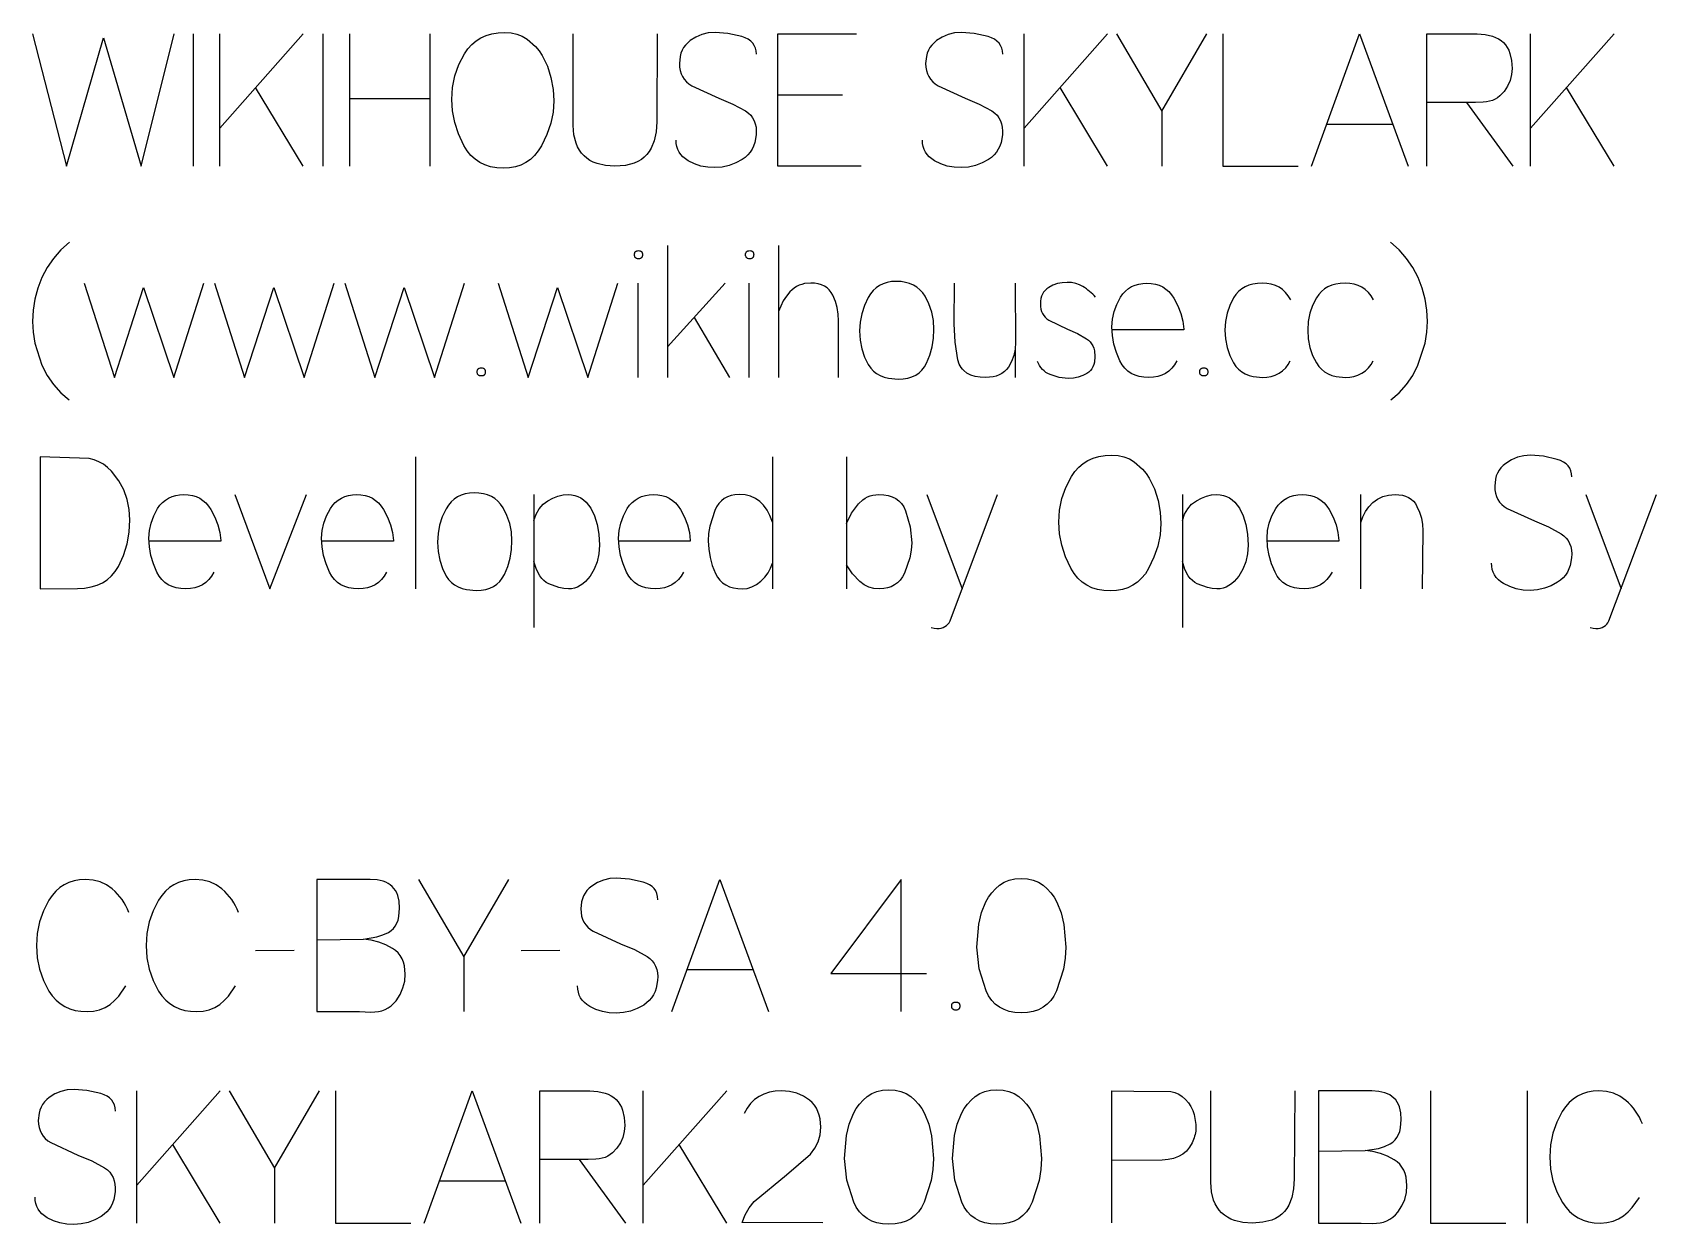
# Model space of a CAD drawing. Extents: x -1220 to 1220, y -1930 to 4067.
# Drawn here: x -703 to 207, y 3399 to 4067 of the extents above; entities that cross this region are included whole.
import ezdxf

# ---------------------------------------------------------------- set-up
doc = ezdxf.new("R2010")
doc.units = 0
doc.layers.add('TC', color=220, linetype='CONTINUOUS')

msp = doc.modelspace()

# ---------------------------------------------------------------- linework, layer by layer
at = {"layer": 'TC'}
for p, q in [((-612.56, 4066.3, 0), (-612.56, 3992.3, 0)), ((-597.76, 4013.55, 0), (-551.03, 4066.3, 0)), ((-597.76, 3992.3, 0), (-597.76, 4066.3, 0)), ((-540.04, 4066.3, 0), (-540.04, 3992.3, 0)), ((-525.13, 4066.3, 0), (-525.13, 3992.3, 0)), ((-479.99, 3992.3, 0), (-479.99, 4066.3, 0)), ((-147.2, 4013.55, 0), (-100.48, 4066.3, 0)), ((-147.2, 3992.3, 0), (-147.2, 4066.3, 0)), ((136.43, 4013.55, 0), (183.15, 4066.3, 0)), ((136.43, 3992.3, 0), (136.43, 4066.3, 0)), ((-551.03, 3992.3, 0), (-577.67, 4036.28, 0)), ((-479.99, 4030.04, 0), (-525.13, 4030.04, 0)), ((-249.01, 4031.94, 0), (-285.16, 4031.94, 0)), ((-100.48, 3992.3, 0), (-127.12, 4036.28, 0)), ((183.15, 3992.3, 0), (156.51, 4036.28, 0)), ((-70.14, 4023.06, 0), (-70.14, 3992.3, 0)), ((100.59, 4027.92, 0), (126.38, 3992.19, 0)), ((22.26, 4015.87, 0), (59.04, 4015.87, 0)), ((-346.9, 3947.9, 0), (-346.9, 3873.9, 0)), ((-284.84, 3947.9, 0), (-284.84, 3873.9, 0)), ((-363.6, 3926.76, 0), (-363.6, 3873.9, 0)), ((-314.76, 3926.76, 0), (-346.9, 3891.02, 0)), ((-301.34, 3926.76, 0), (-301.34, 3873.9, 0)), ((-332.1, 3907.41, 0), (-312.22, 3873.9, 0)), ((-152.17, 3890.92, 0), (-152.17, 3873.9, 0)), ((-488.13, 3829.5, 0), (-488.13, 3755.5, 0)), ((-288.23, 3829.5, 0), (-288.23, 3755.5, 0)), ((-246.79, 3829.5, 0), (-246.79, 3755.5, 0)), ((-421.85, 3808.36, 0), (-421.85, 3733.93, 0)), ((-201.75, 3808.36, 0), (-181.88, 3755.5, 0)), ((-58.62, 3808.36, 0), (-58.62, 3733.93, 0)), ((41.39, 3755.5, 0), (41.39, 3808.36, 0)), ((167.3, 3808.36, 0), (187.17, 3755.5, 0)), ((-556, 3552.95, 0), (-577.67, 3552.74, 0)), ((-461.07, 3549.46, 0), (-461.07, 3518.7, 0)), ((-407.26, 3552.95, 0), (-428.93, 3552.74, 0)), ((-336.01, 3542.27, 0), (-299.22, 3542.27, 0)), ((-255.56, 3540.05, 0), (-201.86, 3540.05, 0)), ((-644.17, 3421.55, 0), (-597.44, 3474.3, 0)), ((-644.17, 3400.3, 0), (-644.17, 3474.3, 0)), ((-360.54, 3421.55, 0), (-313.81, 3474.3, 0)), ((-360.54, 3400.3, 0), (-360.54, 3474.3, 0)), ((134.42, 3474.3, 0), (134.42, 3400.3, 0)), ((-597.44, 3400.3, 0), (-624.08, 3444.28, 0)), ((-313.81, 3400.3, 0), (-340.45, 3444.28, 0)), ((-567.1, 3431.06, 0), (-567.1, 3400.3, 0)), ((-396.37, 3435.92, 0), (-370.58, 3400.19, 0)), ((-474.71, 3423.87, 0), (-437.92, 3423.87, 0))]:
    msp.add_line(p, q, dxfattribs=at)
for points in [[(-702.63, 4066.3), (-683.6, 3992.3), (-662.77, 4064.08), (-641.84, 3992.3), (-623.34, 4066.3)], [(-352.71, 4066.3), (-353.03, 4017.04), (-353.41, 4011.45), (-354.46, 4006.54), (-356.16, 4002.31), (-357.26, 4000.44), (-358.53, 3998.75), (-359.96, 3997.24), (-361.63, 3995.93), (-363.52, 3994.82), (-365.64, 3993.91), (-370.56, 3992.7), (-376.39, 3992.3), (-381.78, 3992.66), (-386.46, 3993.73), (-388.54, 3994.53), (-390.45, 3995.51), (-392.18, 3996.67), (-393.73, 3998.01), (-395.11, 3999.52), (-396.31, 4001.22), (-397.34, 4003.09), (-398.2, 4005.14), (-399.38, 4009.78), (-399.86, 4015.13), (-399.86, 4066.3)], [(-297.21, 4054.99), (-297.34, 4056.78), (-297.72, 4058.42), (-298.36, 4059.89), (-299.25, 4061.2), (-300.39, 4062.35), (-301.79, 4063.33), (-303.45, 4064.16), (-305.35, 4064.82), (-313.12, 4066.56), (-320.36, 4067.14), (-324.12, 4066.86), (-327.69, 4066.01), (-331.05, 4064.59), (-334.21, 4062.6), (-335.65, 4061.43), (-336.9, 4060.13), (-337.95, 4058.72), (-338.81, 4057.18), (-339.48, 4055.52), (-339.96, 4053.74), (-340.34, 4049.81), (-340.24, 4047.74), (-339.91, 4045.82), (-339.36, 4044.04), (-338.6, 4042.41), (-337.62, 4040.92), (-336.42, 4039.58), (-335, 4038.38), (-333.37, 4037.33), (-318.14, 4030.36), (-310.3, 4027.08), (-303.24, 4023.17), (-301.69, 4022.03), (-300.37, 4020.74), (-299.28, 4019.3), (-298.43, 4017.7), (-297.8, 4015.94), (-297.41, 4014.03), (-297.25, 4011.96), (-297.32, 4009.74), (-298.09, 4005.43), (-298.77, 4003.5), (-299.64, 4001.71), (-300.72, 4000.06), (-302, 3998.56), (-303.47, 3997.21), (-305.14, 3996), (-308.76, 3994.05), (-312.52, 3992.64), (-316.42, 3991.78), (-320.47, 3991.45), (-324.45, 3991.65), (-328.27, 3992.35), (-331.91, 3993.55), (-335.38, 3995.26), (-336.96, 3996.29), (-338.34, 3997.45), (-339.5, 3998.71), (-340.45, 4000.1), (-341.19, 4001.59), (-341.72, 4003.21), (-342.04, 4004.94), (-342.14, 4006.78)], [(-238.44, 3992.3), (-285.16, 3992.3), (-285.16, 4066.3), (-241.18, 4066.3)], [(-159.26, 4054.99), (-159.38, 4056.78), (-159.76, 4058.42), (-160.4, 4059.89), (-161.29, 4061.2), (-162.44, 4062.35), (-163.83, 4063.33), (-165.49, 4064.16), (-167.4, 4064.82), (-175.17, 4066.56), (-182.41, 4067.14), (-186.17, 4066.86), (-189.73, 4066.01), (-193.09, 4064.59), (-196.26, 4062.6), (-197.69, 4061.43), (-198.94, 4060.13), (-199.99, 4058.72), (-200.85, 4057.18), (-201.53, 4055.52), (-202, 4053.74), (-202.39, 4049.81), (-202.28, 4047.74), (-201.95, 4045.82), (-201.41, 4044.04), (-200.64, 4042.41), (-199.66, 4040.92), (-198.46, 4039.58), (-197.05, 4038.38), (-195.41, 4037.33), (-180.19, 4030.36), (-172.34, 4027.08), (-165.28, 4023.17), (-163.73, 4022.03), (-162.41, 4020.74), (-161.33, 4019.3), (-160.47, 4017.7), (-159.85, 4015.94), (-159.45, 4014.03), (-159.29, 4011.96), (-159.36, 4009.74), (-160.13, 4005.43), (-160.81, 4003.5), (-161.69, 4001.71), (-162.76, 4000.06), (-164.04, 3998.56), (-165.51, 3997.21), (-167.18, 3996), (-170.8, 3994.05), (-174.56, 3992.64), (-178.46, 3991.78), (-182.51, 3991.45), (-186.5, 3991.65), (-190.31, 3992.35), (-193.95, 3993.55), (-197.42, 3995.26), (-199, 3996.29), (-200.38, 3997.45), (-201.54, 3998.71), (-202.49, 4000.1), (-203.23, 4001.59), (-203.76, 4003.21), (-204.08, 4004.94), (-204.18, 4006.78)], [(-95.51, 4066.3), (-70.14, 4023.06), (-44.87, 4066.3)], [(-35.89, 4066.3), (-35.89, 3992.3), (6.29, 3992.3)], [(13.69, 3992.3), (40.54, 4066.3), (67.82, 3992.3)], [(78.39, 3992.3), (78.39, 4066.3), (106.4, 4066.3), (111.01, 4066), (115.01, 4065.09), (116.77, 4064.41), (118.39, 4063.58), (119.85, 4062.6), (121.15, 4061.46), (122.3, 4060.18), (123.3, 4058.74), (124.15, 4057.16), (124.84, 4055.42), (125.76, 4051.49), (126.07, 4046.95), (125.79, 4043.54), (124.96, 4040.27), (123.57, 4037.14), (121.63, 4034.16), (119.27, 4031.61), (117.94, 4030.59), (116.53, 4029.75), (115.01, 4029.08), (113.4, 4028.59), (111.69, 4028.28), (109.89, 4028.14), (105.56, 4027.92), (100.59, 4027.92), (78.5, 4027.92)], [(-681.91, 3949.7), (-686.68, 3945.36), (-690.84, 3940.6), (-694.4, 3935.42), (-697.34, 3929.82), (-699.65, 3923.92), (-701.31, 3917.85), (-702.3, 3911.61), (-702.63, 3905.19), (-702.3, 3899.19), (-701.31, 3893.14), (-697.34, 3880.88), (-694.36, 3875.06), (-690.81, 3869.88), (-686.7, 3865.34), (-682.01, 3861.42)], [(58.09, 3861.42), (62.77, 3865.34), (66.87, 3869.88), (70.38, 3875.06), (73.32, 3880.88), (77.36, 3893.14), (78.37, 3899.19), (78.71, 3905.19), (78.38, 3911.61), (77.39, 3917.85), (75.73, 3923.92), (73.42, 3929.82), (70.47, 3935.42), (66.92, 3940.6), (62.76, 3945.36), (57.99, 3949.7)], [(-673.66, 3926.76), (-656.75, 3873.9), (-640.36, 3924.32), (-623.45, 3873.9), (-606.64, 3926.76)], [(-600.72, 3926.76), (-583.8, 3873.9), (-567.42, 3924.32), (-550.5, 3873.9), (-533.7, 3926.76)], [(-527.78, 3926.76), (-510.86, 3873.9), (-494.48, 3924.32), (-477.56, 3873.9), (-460.75, 3926.76)], [(-441.83, 3926.76), (-424.92, 3873.9), (-408.53, 3924.32), (-391.62, 3873.9), (-374.81, 3926.76)], [(-251.23, 3873.9), (-251.12, 3905.61), (-251.33, 3909.37), (-251.94, 3913.01), (-252.97, 3916.55), (-254.4, 3919.99), (-255.29, 3921.58), (-256.36, 3922.95), (-257.62, 3924.11), (-259.08, 3925.06), (-260.72, 3925.8), (-262.55, 3926.33), (-264.56, 3926.65), (-266.77, 3926.76), (-270.19, 3926.45), (-271.77, 3926.07), (-273.27, 3925.54), (-274.68, 3924.86), (-276, 3924.02), (-277.24, 3923.03), (-278.4, 3921.89), (-280.42, 3919.42), (-282.18, 3916.74), (-284.84, 3910.79)], [(-152.28, 3926.76), (-152.07, 3893.56), (-152.27, 3889.72), (-152.99, 3886.14), (-154.23, 3882.8), (-155.98, 3879.71), (-157.06, 3878.35), (-158.28, 3877.17), (-159.65, 3876.17), (-161.16, 3875.35), (-162.82, 3874.72), (-164.62, 3874.26), (-168.66, 3873.9), (-171.85, 3874.05), (-174.68, 3874.51), (-177.16, 3875.28), (-179.29, 3876.36), (-181.07, 3877.74), (-181.83, 3878.55), (-182.5, 3879.43), (-183.58, 3881.43), (-184.31, 3883.73), (-185.9, 3893.75), (-186.42, 3903.92), (-186.21, 3926.76)], [(-61.68, 3883.2), (-63.04, 3881.02), (-64.56, 3879.13), (-66.26, 3877.53), (-68.13, 3876.22), (-70.17, 3875.21), (-72.39, 3874.48), (-74.77, 3874.04), (-77.33, 3873.9), (-80.15, 3874.04), (-82.75, 3874.48), (-85.12, 3875.21), (-87.26, 3876.22), (-89.19, 3877.53), (-90.89, 3879.13), (-92.36, 3881.02), (-93.61, 3883.2), (-95.55, 3887.89), (-96.94, 3892.64), (-97.77, 3897.45), (-98.05, 3902.34), (-97.74, 3906.62), (-96.83, 3910.79), (-95.31, 3914.86), (-93.18, 3918.83), (-91.87, 3920.69), (-90.4, 3922.3), (-88.79, 3923.66), (-87.03, 3924.77), (-85.12, 3925.64), (-83.06, 3926.26), (-80.85, 3926.63), (-78.49, 3926.76), (-76.03, 3926.62), (-73.74, 3926.23), (-71.61, 3925.57), (-69.64, 3924.64), (-67.83, 3923.45), (-66.18, 3922), (-64.7, 3920.28), (-63.37, 3918.3), (-61.13, 3914.08), (-59.46, 3909.79), (-58.38, 3905.42), (-57.88, 3900.96), (-57.88, 3900.64), (-98.15, 3900.64)], [(2.06, 3917.45), (0.7, 3919.63), (-0.84, 3921.52), (-2.56, 3923.12), (-4.46, 3924.43), (-6.55, 3925.45), (-8.82, 3926.17), (-11.27, 3926.61), (-13.9, 3926.76), (-16.58, 3926.63), (-19.07, 3926.24), (-21.36, 3925.6), (-23.47, 3924.69), (-25.38, 3923.54), (-27.1, 3922.12), (-28.63, 3920.44), (-29.97, 3918.51), (-32.1, 3914.29), (-33.61, 3909.87), (-34.53, 3905.25), (-34.83, 3900.43), (-34.53, 3895.48), (-33.61, 3890.76), (-32.1, 3886.28), (-29.97, 3882.04), (-28.65, 3880.13), (-27.12, 3878.48), (-25.38, 3877.08), (-23.44, 3875.93), (-21.29, 3875.04), (-18.93, 3874.41), (-13.58, 3873.9), (-11.23, 3874.05), (-8.93, 3874.51), (-6.68, 3875.27), (-4.49, 3876.33), (-2.47, 3877.68), (-0.74, 3879.29), (0.7, 3881.17), (1.85, 3883.31)], [(48.47, 3917.45), (47.11, 3919.63), (45.57, 3921.52), (43.85, 3923.12), (41.94, 3924.43), (39.86, 3925.45), (37.59, 3926.17), (35.14, 3926.61), (32.51, 3926.76), (29.83, 3926.63), (27.34, 3926.24), (25.05, 3925.6), (22.94, 3924.69), (21.03, 3923.54), (19.31, 3922.12), (17.78, 3920.44), (16.44, 3918.51), (14.31, 3914.29), (12.79, 3909.87), (11.88, 3905.25), (11.58, 3900.43), (11.88, 3895.48), (12.79, 3890.76), (14.31, 3886.28), (16.44, 3882.04), (17.76, 3880.13), (19.29, 3878.48), (21.02, 3877.08), (22.97, 3875.93), (25.12, 3875.04), (27.48, 3874.41), (32.83, 3873.9), (35.18, 3874.05), (37.48, 3874.51), (39.72, 3875.27), (41.92, 3876.33), (43.94, 3877.68), (45.67, 3879.29), (47.11, 3881.17), (48.26, 3883.31)], [(159.47, 3818.19), (159.35, 3819.98), (158.96, 3821.62), (158.33, 3823.09), (157.44, 3824.4), (156.29, 3825.55), (154.89, 3826.53), (153.24, 3827.36), (151.33, 3828.02), (143.56, 3829.76), (136.32, 3830.34), (132.56, 3830.06), (129, 3829.21), (125.64, 3827.79), (122.47, 3825.8), (121.04, 3824.63), (119.79, 3823.33), (118.74, 3821.92), (117.87, 3820.38), (117.2, 3818.72), (116.72, 3816.94), (116.34, 3813.01), (116.45, 3810.94), (116.78, 3809.02), (117.32, 3807.24), (118.09, 3805.61), (119.07, 3804.12), (120.27, 3802.78), (121.68, 3801.58), (123.32, 3800.53), (138.54, 3793.56), (146.39, 3790.28), (153.45, 3786.37), (155, 3785.23), (156.31, 3783.94), (157.4, 3782.5), (158.26, 3780.9), (158.88, 3779.14), (159.27, 3777.23), (159.44, 3775.16), (159.37, 3772.94), (158.6, 3768.63), (157.92, 3766.7), (157.04, 3764.91), (155.96, 3763.26), (154.69, 3761.76), (153.22, 3760.41), (151.54, 3759.2), (147.93, 3757.25), (144.17, 3755.84), (140.27, 3754.98), (136.22, 3754.65), (132.23, 3754.85), (128.42, 3755.55), (124.78, 3756.75), (121.31, 3758.46), (119.72, 3759.49), (118.35, 3760.65), (117.19, 3761.91), (116.24, 3763.3), (115.5, 3764.79), (114.97, 3766.41), (114.65, 3768.14), (114.54, 3769.98)], [(-601.04, 3764.8), (-602.39, 3762.62), (-603.92, 3760.73), (-605.61, 3759.13), (-607.48, 3757.82), (-609.53, 3756.81), (-611.74, 3756.08), (-614.12, 3755.64), (-616.68, 3755.5), (-619.5, 3755.64), (-622.1, 3756.08), (-624.47, 3756.81), (-626.62, 3757.82), (-628.54, 3759.13), (-630.24, 3760.73), (-631.71, 3762.62), (-632.96, 3764.8), (-634.9, 3769.49), (-636.29, 3774.24), (-637.12, 3779.05), (-637.4, 3783.94), (-637.1, 3788.22), (-636.19, 3792.39), (-634.67, 3796.46), (-632.54, 3800.43), (-631.22, 3802.29), (-629.76, 3803.9), (-628.14, 3805.26), (-626.38, 3806.37), (-624.47, 3807.24), (-622.41, 3807.86), (-620.2, 3808.23), (-617.84, 3808.36), (-615.39, 3808.22), (-613.09, 3807.83), (-610.96, 3807.17), (-608.99, 3806.24), (-607.18, 3805.05), (-605.54, 3803.6), (-604.05, 3801.88), (-602.73, 3799.9), (-600.48, 3795.68), (-598.82, 3791.39), (-597.73, 3787.02), (-597.23, 3782.56), (-597.23, 3782.24), (-637.51, 3782.24)], [(-589.3, 3808.36), (-569.64, 3755.5), (-549.24, 3808.36)], [(-504.31, 3764.8), (-505.66, 3762.62), (-507.19, 3760.73), (-508.89, 3759.13), (-510.76, 3757.82), (-512.8, 3756.81), (-515.01, 3756.08), (-517.4, 3755.64), (-519.95, 3755.5), (-522.77, 3755.64), (-525.37, 3756.08), (-527.74, 3756.81), (-529.89, 3757.82), (-531.81, 3759.13), (-533.51, 3760.73), (-534.98, 3762.62), (-536.23, 3764.8), (-538.18, 3769.49), (-539.56, 3774.24), (-540.4, 3779.05), (-540.67, 3783.94), (-540.37, 3788.22), (-539.46, 3792.39), (-537.94, 3796.46), (-535.81, 3800.43), (-534.49, 3802.29), (-533.03, 3803.9), (-531.41, 3805.26), (-529.65, 3806.37), (-527.74, 3807.24), (-525.68, 3807.86), (-523.47, 3808.23), (-521.12, 3808.36), (-518.66, 3808.22), (-516.37, 3807.83), (-514.23, 3807.17), (-512.26, 3806.24), (-510.45, 3805.05), (-508.81, 3803.6), (-507.32, 3801.88), (-506, 3799.9), (-503.75, 3795.68), (-502.09, 3791.39), (-501, 3787.02), (-500.5, 3782.56), (-500.5, 3782.24), (-540.78, 3782.24)], [(-421.85, 3793.87), (-420.57, 3797.38), (-418.84, 3800.37), (-416.66, 3802.87), (-414.03, 3804.87), (-411.17, 3806.39), (-408.32, 3807.48), (-405.46, 3808.14), (-402.61, 3808.36), (-400.68, 3808.24), (-398.84, 3807.87), (-397.11, 3807.27), (-395.47, 3806.43), (-393.94, 3805.34), (-392.5, 3804.02), (-391.16, 3802.45), (-389.92, 3800.64), (-387.8, 3796.45), (-386.28, 3791.6), (-385.37, 3786.09), (-385.06, 3779.92), (-385.39, 3775.08), (-386.36, 3770.59), (-387.98, 3766.46), (-390.24, 3762.69), (-392.91, 3759.54), (-394.34, 3758.31), (-395.84, 3757.3), (-397.41, 3756.51), (-399.04, 3755.95), (-400.74, 3755.61), (-402.5, 3755.5), (-405.09, 3755.67), (-407.79, 3756.19), (-413.5, 3758.25), (-414.92, 3759.07), (-416.24, 3760.1), (-417.45, 3761.35), (-418.55, 3762.82), (-420.42, 3766.39), (-421.85, 3770.83)], [(-338.02, 3764.8), (-339.37, 3762.62), (-340.9, 3760.73), (-342.6, 3759.13), (-344.47, 3757.82), (-346.51, 3756.81), (-348.72, 3756.08), (-351.11, 3755.64), (-353.66, 3755.5), (-356.49, 3755.64), (-359.08, 3756.08), (-361.45, 3756.81), (-363.6, 3757.82), (-365.52, 3759.13), (-367.22, 3760.73), (-368.7, 3762.62), (-369.94, 3764.8), (-371.89, 3769.49), (-373.27, 3774.24), (-374.11, 3779.05), (-374.38, 3783.94), (-374.08, 3788.22), (-373.17, 3792.39), (-371.65, 3796.46), (-369.52, 3800.43), (-368.21, 3802.29), (-366.74, 3803.9), (-365.13, 3805.26), (-363.36, 3806.37), (-361.45, 3807.24), (-359.39, 3807.86), (-357.18, 3808.23), (-354.83, 3808.36), (-352.37, 3808.22), (-350.08, 3807.83), (-347.94, 3807.17), (-345.97, 3806.24), (-344.17, 3805.05), (-342.52, 3803.6), (-341.03, 3801.88), (-339.71, 3799.9), (-337.46, 3795.68), (-335.8, 3791.39), (-334.72, 3787.02), (-334.21, 3782.56), (-334.21, 3782.24), (-374.49, 3782.24)], [(-288.23, 3792.92), (-289.58, 3796.54), (-291.21, 3799.67), (-293.12, 3802.33), (-295.31, 3804.5), (-297.77, 3806.19), (-300.52, 3807.39), (-303.54, 3808.12), (-306.83, 3808.36), (-309.22, 3808.22), (-311.41, 3807.79), (-313.41, 3807.09), (-315.21, 3806.11), (-316.82, 3804.85), (-318.23, 3803.3), (-319.45, 3801.48), (-320.47, 3799.37), (-323.25, 3790.7), (-323.94, 3786.53), (-324.17, 3782.46), (-323.92, 3777.71), (-323.17, 3773.07), (-321.91, 3768.56), (-320.15, 3764.17), (-319.01, 3762.14), (-317.66, 3760.38), (-316.08, 3758.89), (-314.29, 3757.67), (-312.27, 3756.72), (-310.04, 3756.04), (-307.6, 3755.63), (-304.93, 3755.5), (-302.27, 3755.77), (-299.67, 3756.58), (-297.14, 3757.94), (-294.68, 3759.83), (-292.45, 3762.09), (-290.63, 3764.51), (-289.23, 3767.11), (-288.23, 3769.88)], [(-246.79, 3792.18), (-243.88, 3797.84), (-240.02, 3803.18), (-237.64, 3805.44), (-236.34, 3806.33), (-234.95, 3807.06), (-233.48, 3807.63), (-231.93, 3808.03), (-228.6, 3808.36), (-225.85, 3808.21), (-223.35, 3807.79), (-221.11, 3807.08), (-219.12, 3806.08), (-217.38, 3804.81), (-215.9, 3803.24), (-214.67, 3801.4), (-213.7, 3799.26), (-211.08, 3790.28), (-210.21, 3781.29), (-210.47, 3777.14), (-211.24, 3772.92), (-214.33, 3764.27), (-215.43, 3762.22), (-216.71, 3760.43), (-218.18, 3758.93), (-219.83, 3757.69), (-221.67, 3756.73), (-223.69, 3756.05), (-225.9, 3755.64), (-228.29, 3755.5), (-231.39, 3755.76), (-234.26, 3756.53), (-236.89, 3757.82), (-239.28, 3759.62), (-243.43, 3764.01), (-246.79, 3768.92)], [(-199.32, 3733.83), (-197.63, 3733.43), (-196.15, 3733.3), (-194.86, 3733.37), (-193.67, 3733.56), (-192.58, 3733.89), (-191.6, 3734.36), (-190.73, 3734.95), (-189.97, 3735.68), (-189.31, 3736.54), (-188.75, 3737.53), (-162.11, 3808.36)], [(-58.62, 3793.87), (-57.33, 3797.38), (-55.6, 3800.37), (-53.42, 3802.87), (-50.79, 3804.87), (-47.94, 3806.39), (-45.08, 3807.48), (-42.23, 3808.14), (-39.38, 3808.36), (-37.44, 3808.24), (-35.61, 3807.87), (-33.88, 3807.27), (-32.24, 3806.43), (-30.7, 3805.34), (-29.27, 3804.02), (-27.93, 3802.45), (-26.69, 3800.64), (-24.56, 3796.45), (-23.04, 3791.6), (-22.13, 3786.09), (-21.83, 3779.92), (-22.15, 3775.08), (-23.12, 3770.59), (-24.74, 3766.46), (-27.01, 3762.69), (-29.68, 3759.54), (-31.11, 3758.31), (-32.61, 3757.3), (-34.18, 3756.51), (-35.81, 3755.95), (-37.51, 3755.61), (-39.27, 3755.5), (-41.86, 3755.67), (-44.56, 3756.19), (-50.26, 3758.25), (-51.69, 3759.07), (-53.01, 3760.1), (-54.21, 3761.35), (-55.31, 3762.82), (-57.18, 3766.39), (-58.62, 3770.83)], [(25.22, 3764.8), (23.86, 3762.62), (22.33, 3760.73), (20.64, 3759.13), (18.77, 3757.82), (16.73, 3756.81), (14.51, 3756.08), (12.13, 3755.64), (9.57, 3755.5), (6.75, 3755.64), (4.15, 3756.08), (1.78, 3756.81), (-0.37, 3757.82), (-2.29, 3759.13), (-3.99, 3760.73), (-5.46, 3762.62), (-6.71, 3764.8), (-8.65, 3769.49), (-10.04, 3774.24), (-10.87, 3779.05), (-11.15, 3783.94), (-10.85, 3788.22), (-9.93, 3792.39), (-8.42, 3796.46), (-6.29, 3800.43), (-4.97, 3802.29), (-3.51, 3803.9), (-1.89, 3805.26), (-0.13, 3806.37), (1.78, 3807.24), (3.84, 3807.86), (6.05, 3808.23), (8.41, 3808.36), (10.86, 3808.22), (13.16, 3807.83), (15.29, 3807.17), (17.26, 3806.24), (19.07, 3805.05), (20.72, 3803.6), (22.2, 3801.88), (23.52, 3799.9), (25.77, 3795.68), (27.44, 3791.39), (28.52, 3787.02), (29.02, 3782.56), (29.02, 3782.24), (-11.26, 3782.24)], [(41.39, 3792.71), (42.52, 3795.9), (44.01, 3798.82), (45.85, 3801.45), (48.05, 3803.81), (50.65, 3805.8), (53.6, 3807.22), (56.89, 3808.07), (60.52, 3808.36), (62.66, 3808.25), (64.62, 3807.94), (66.41, 3807.42), (68.03, 3806.69), (69.48, 3805.75), (70.75, 3804.61), (71.86, 3803.26), (72.79, 3801.7), (74.26, 3798.39), (75.3, 3795.04), (75.9, 3791.63), (76.06, 3788.16), (75.64, 3755.5)], [(169.73, 3733.83), (171.42, 3733.43), (172.9, 3733.3), (174.19, 3733.37), (175.38, 3733.56), (176.47, 3733.89), (177.44, 3734.36), (178.32, 3734.95), (179.08, 3735.68), (179.74, 3736.54), (180.3, 3737.53), (206.94, 3808.36)], [(-352.4, 3581.39), (-352.52, 3583.18), (-352.9, 3584.82), (-353.54, 3586.29), (-354.43, 3587.6), (-355.58, 3588.75), (-356.97, 3589.73), (-358.63, 3590.56), (-360.54, 3591.22), (-368.31, 3592.96), (-375.55, 3593.54), (-379.31, 3593.26), (-382.87, 3592.41), (-386.23, 3590.99), (-389.4, 3589), (-390.83, 3587.83), (-392.08, 3586.53), (-393.13, 3585.12), (-393.99, 3583.58), (-394.67, 3581.92), (-395.14, 3580.14), (-395.53, 3576.21), (-395.42, 3574.14), (-395.09, 3572.22), (-394.55, 3570.44), (-393.78, 3568.81), (-392.8, 3567.32), (-391.6, 3565.98), (-390.19, 3564.78), (-388.55, 3563.73), (-373.33, 3556.76), (-365.48, 3553.48), (-358.42, 3549.57), (-356.87, 3548.43), (-355.55, 3547.14), (-354.47, 3545.7), (-353.61, 3544.1), (-352.99, 3542.34), (-352.59, 3540.43), (-352.43, 3538.36), (-352.5, 3536.14), (-353.27, 3531.83), (-353.95, 3529.9), (-354.83, 3528.11), (-355.9, 3526.46), (-357.18, 3524.96), (-358.65, 3523.61), (-360.32, 3522.4), (-363.94, 3520.45), (-367.7, 3519.04), (-371.6, 3518.18), (-375.65, 3517.85), (-379.64, 3518.05), (-383.45, 3518.75), (-387.09, 3519.95), (-390.56, 3521.66), (-392.14, 3522.69), (-393.52, 3523.85), (-394.68, 3525.11), (-395.63, 3526.5), (-396.37, 3527.99), (-396.9, 3529.61), (-397.22, 3531.34), (-397.32, 3533.18)], [(-216.13, 3518.7), (-216.02, 3592.8), (-255.56, 3540.05)], [(-543.32, 3592.7), (-543.32, 3518.7), (-519.42, 3518.7), (-513.19, 3518.49), (-510.98, 3518.52), (-508.89, 3518.77), (-506.93, 3519.23), (-505.1, 3519.91), (-503.39, 3520.82), (-501.81, 3521.94), (-500.35, 3523.27), (-499.02, 3524.83), (-496.76, 3528.3), (-495.14, 3531.94), (-494.17, 3535.75), (-493.84, 3539.74), (-494.29, 3544.4), (-494.85, 3546.47), (-495.64, 3548.35), (-496.65, 3550.06), (-497.89, 3551.59), (-499.35, 3552.94), (-501.03, 3554.11), (-504.74, 3556.1), (-508.69, 3557.63), (-512.88, 3558.69), (-517.31, 3559.29)], [(-543.32, 3558.98), (-517.31, 3559.29), (-509.83, 3560.51), (-506.43, 3561.63), (-503.25, 3563.1), (-501.79, 3564.05), (-500.52, 3565.22), (-499.45, 3566.6), (-498.57, 3568.2), (-497.89, 3570.01), (-497.4, 3572.04), (-497.01, 3576.74), (-497.27, 3580.48), (-498.04, 3583.72), (-498.62, 3585.15), (-499.33, 3586.46), (-500.17, 3587.65), (-501.14, 3588.71), (-502.23, 3589.64), (-503.46, 3590.45), (-504.81, 3591.14), (-506.29, 3591.7), (-509.64, 3592.45), (-513.5, 3592.7), (-543.32, 3592.7)], [(-486.44, 3592.7), (-461.07, 3549.46), (-435.8, 3592.7)], [(-344.57, 3518.7), (-317.72, 3592.7), (-290.45, 3518.7)], [(-656.22, 3462.99), (-656.35, 3464.78), (-656.73, 3466.42), (-657.36, 3467.89), (-658.25, 3469.2), (-659.4, 3470.35), (-660.8, 3471.33), (-662.45, 3472.16), (-664.36, 3472.82), (-672.13, 3474.56), (-679.37, 3475.14), (-683.13, 3474.86), (-686.69, 3474.01), (-690.05, 3472.59), (-693.22, 3470.6), (-694.66, 3469.43), (-695.9, 3468.13), (-696.96, 3466.72), (-697.82, 3465.18), (-698.49, 3463.52), (-698.97, 3461.74), (-699.35, 3457.81), (-699.24, 3455.74), (-698.91, 3453.82), (-698.37, 3452.04), (-697.61, 3450.41), (-696.62, 3448.92), (-695.43, 3447.58), (-694.01, 3446.38), (-692.37, 3445.33), (-677.15, 3438.36), (-669.3, 3435.08), (-662.24, 3431.17), (-660.7, 3430.03), (-659.38, 3428.74), (-658.29, 3427.3), (-657.43, 3425.7), (-656.81, 3423.94), (-656.42, 3422.03), (-656.26, 3419.96), (-656.32, 3417.74), (-657.09, 3413.43), (-657.77, 3411.5), (-658.65, 3409.71), (-659.73, 3408.06), (-661, 3406.56), (-662.48, 3405.21), (-664.15, 3404), (-667.76, 3402.05), (-671.52, 3400.64), (-675.43, 3399.78), (-679.48, 3399.45), (-683.46, 3399.65), (-687.27, 3400.35), (-690.91, 3401.55), (-694.38, 3403.26), (-695.97, 3404.29), (-697.34, 3405.45), (-698.5, 3406.71), (-699.46, 3408.1), (-700.2, 3409.59), (-700.72, 3411.21), (-701.04, 3412.94), (-701.15, 3414.78)], [(-592.47, 3474.3), (-567.1, 3431.06), (-541.84, 3474.3)], [(-532.85, 3474.3), (-532.85, 3400.3), (-490.67, 3400.3)], [(-483.27, 3400.3), (-456.42, 3474.3), (-429.14, 3400.3)], [(-418.57, 3400.3), (-418.57, 3474.3), (-390.56, 3474.3), (-385.95, 3474), (-381.96, 3473.09), (-380.19, 3472.41), (-378.58, 3471.58), (-377.12, 3470.6), (-375.81, 3469.46), (-374.66, 3468.18), (-373.66, 3466.74), (-372.82, 3465.16), (-372.13, 3463.42), (-371.2, 3459.49), (-370.9, 3454.95), (-371.17, 3451.54), (-372.01, 3448.27), (-373.39, 3445.14), (-375.34, 3442.16), (-377.69, 3439.61), (-379.02, 3438.59), (-380.44, 3437.75), (-381.95, 3437.08), (-383.56, 3436.59), (-385.27, 3436.28), (-387.07, 3436.14), (-391.4, 3435.92), (-396.37, 3435.92), (-418.47, 3435.92)], [(-260, 3400.4), (-305.14, 3400.51), (-303.49, 3404.86), (-301.28, 3408.84), (-298.52, 3412.42), (-280.4, 3427.26), (-266.98, 3438.88), (-264.44, 3442.13), (-262.62, 3445.73), (-261.53, 3449.69), (-261.16, 3454), (-261.55, 3458.67), (-262.04, 3460.79), (-262.72, 3462.75), (-263.6, 3464.57), (-264.67, 3466.23), (-265.94, 3467.75), (-267.4, 3469.12), (-270.73, 3471.39), (-274.46, 3473), (-278.6, 3473.98), (-283.15, 3474.3), (-286.67, 3474.1), (-289.93, 3473.51), (-292.94, 3472.53), (-295.68, 3471.15), (-298.17, 3469.39), (-300.4, 3467.22), (-302.37, 3464.67), (-304.08, 3461.72)], [(4.39, 3474.3), (4.07, 3425.04), (3.69, 3419.45), (2.65, 3414.54), (0.94, 3410.31), (-0.16, 3408.44), (-1.42, 3406.75), (-2.86, 3405.24), (-4.52, 3403.93), (-6.41, 3402.82), (-8.53, 3401.91), (-13.46, 3400.7), (-19.29, 3400.3), (-24.68, 3400.66), (-29.36, 3401.73), (-31.44, 3402.53), (-33.34, 3403.51), (-35.07, 3404.67), (-36.63, 3406.01), (-38.01, 3407.52), (-39.21, 3409.22), (-40.24, 3411.09), (-41.09, 3413.14), (-42.28, 3417.78), (-42.76, 3423.13), (-42.76, 3474.3)], [(17.71, 3474.3), (17.71, 3400.3), (41.6, 3400.3), (47.84, 3400.09), (50.05, 3400.12), (52.13, 3400.37), (54.09, 3400.83), (55.93, 3401.51), (57.63, 3402.42), (59.22, 3403.54), (60.67, 3404.87), (62, 3406.43), (64.27, 3409.9), (65.89, 3413.54), (66.86, 3417.35), (67.18, 3421.34), (66.73, 3426), (66.17, 3428.07), (65.39, 3429.95), (64.38, 3431.66), (63.14, 3433.19), (61.68, 3434.54), (60, 3435.71), (56.28, 3437.7), (52.33, 3439.23), (48.14, 3440.29), (43.72, 3440.89)], [(17.71, 3440.58), (43.72, 3440.89), (51.19, 3442.11), (54.6, 3443.23), (57.78, 3444.7), (59.24, 3445.65), (60.5, 3446.82), (61.58, 3448.2), (62.45, 3449.8), (63.14, 3451.61), (63.62, 3453.64), (64.01, 3458.34), (63.75, 3462.08), (62.98, 3465.32), (62.4, 3466.75), (61.69, 3468.06), (60.86, 3469.25), (59.89, 3470.31), (58.79, 3471.24), (57.57, 3472.05), (56.22, 3472.74), (54.74, 3473.3), (51.39, 3474.05), (47.52, 3474.3), (17.71, 3474.3)], [(80.4, 3474.3), (80.4, 3400.3), (122.58, 3400.3)]]:
    msp.add_lwpolyline(points, dxfattribs=at)
for points in [[(-438.13, 4067.14), (-434.57, 4066.91), (-431.29, 4066.22), (-428.28, 4065.06), (-425.55, 4063.44), (-420.85, 4059.35), (-418.85, 4056.92), (-417.09, 4054.25), (-414.19, 4048.35), (-412.23, 4041.88), (-411.04, 4035.25), (-410.64, 4028.88), (-411.07, 4022.59), (-412.36, 4016.3), (-414.51, 4010.01), (-417.52, 4003.72), (-419.33, 4000.77), (-421.39, 3998.21), (-423.71, 3996.05), (-426.26, 3994.28), (-429.07, 3992.91), (-432.12, 3991.92), (-435.43, 3991.33), (-438.98, 3991.14), (-442.65, 3991.34), (-446.07, 3991.94), (-449.22, 3992.94), (-452.11, 3994.33), (-454.74, 3996.13), (-457.11, 3998.33), (-459.22, 4000.93), (-461.07, 4003.93), (-464.03, 4010.33), (-466.14, 4016.75), (-467.41, 4023.17), (-467.84, 4029.62), (-467.39, 4036.37), (-466.07, 4042.88), (-463.85, 4049.16), (-460.75, 4055.2), (-458.83, 4058), (-456.64, 4060.43), (-454.2, 4062.48), (-451.5, 4064.16), (-448.55, 4065.47), (-445.33, 4066.4), (-441.86, 4066.96)], [(-363.18, 3944.94), (-362.66, 3944.9), (-362.21, 3944.8), (-362.01, 3944.72), (-361.83, 3944.63), (-361.66, 3944.51), (-361.51, 3944.38), (-361.38, 3944.24), (-361.27, 3944.07), (-361.18, 3943.89), (-361.1, 3943.69), (-360.99, 3943.24), (-360.96, 3942.72), (-360.99, 3942.17), (-361.1, 3941.7), (-361.18, 3941.49), (-361.27, 3941.3), (-361.38, 3941.13), (-361.51, 3940.97), (-361.66, 3940.84), (-361.83, 3940.72), (-362.01, 3940.62), (-362.21, 3940.54), (-362.66, 3940.43), (-363.18, 3940.39), (-363.72, 3940.43), (-364.2, 3940.54), (-364.41, 3940.62), (-364.6, 3940.72), (-364.77, 3940.84), (-364.92, 3940.97), (-365.06, 3941.13), (-365.18, 3941.3), (-365.28, 3941.49), (-365.36, 3941.7), (-365.47, 3942.17), (-365.5, 3942.72), (-365.47, 3943.24), (-365.36, 3943.69), (-365.28, 3943.89), (-365.18, 3944.07), (-365.06, 3944.24), (-364.92, 3944.38), (-364.77, 3944.51), (-364.6, 3944.63), (-364.41, 3944.72), (-364.2, 3944.8), (-363.72, 3944.9)], [(-300.91, 3944.94), (-300.39, 3944.9), (-299.94, 3944.8), (-299.74, 3944.72), (-299.56, 3944.63), (-299.4, 3944.51), (-299.25, 3944.38), (-299.12, 3944.24), (-299.01, 3944.07), (-298.91, 3943.89), (-298.83, 3943.69), (-298.73, 3943.24), (-298.69, 3942.72), (-298.73, 3942.17), (-298.83, 3941.7), (-298.91, 3941.49), (-299.01, 3941.3), (-299.12, 3941.13), (-299.25, 3940.97), (-299.4, 3940.84), (-299.56, 3940.72), (-299.74, 3940.62), (-299.94, 3940.54), (-300.39, 3940.43), (-300.91, 3940.39), (-301.46, 3940.43), (-301.93, 3940.54), (-302.14, 3940.62), (-302.33, 3940.72), (-302.5, 3940.84), (-302.66, 3940.97), (-302.79, 3941.13), (-302.91, 3941.3), (-303.01, 3941.49), (-303.09, 3941.7), (-303.2, 3942.17), (-303.24, 3942.72), (-303.2, 3943.24), (-303.09, 3943.69), (-303.01, 3943.89), (-302.91, 3944.07), (-302.79, 3944.24), (-302.66, 3944.38), (-302.5, 3944.51), (-302.33, 3944.63), (-302.14, 3944.72), (-301.93, 3944.8), (-301.46, 3944.9)], [(-218.88, 3927.71), (-221.51, 3927.57), (-223.95, 3927.15), (-226.2, 3926.44), (-228.26, 3925.46), (-230.14, 3924.2), (-231.82, 3922.65), (-233.32, 3920.83), (-234.63, 3918.72), (-236.71, 3914.18), (-238.2, 3909.55), (-239.09, 3904.83), (-239.39, 3900.01), (-239.08, 3894.78), (-238.17, 3889.89), (-236.65, 3885.32), (-234.52, 3881.09), (-233.18, 3879.18), (-231.61, 3877.53), (-229.83, 3876.13), (-227.84, 3874.98), (-225.63, 3874.09), (-223.21, 3873.46), (-217.72, 3872.95), (-214.93, 3873.09), (-212.37, 3873.51), (-210.05, 3874.21), (-207.96, 3875.19), (-206.11, 3876.46), (-204.5, 3878), (-203.11, 3879.83), (-201.96, 3881.93), (-200.11, 3886.49), (-198.79, 3891.16), (-198, 3895.95), (-197.74, 3900.86), (-198.05, 3905.82), (-198.98, 3910.56), (-200.53, 3915.07), (-202.7, 3919.36), (-204.04, 3921.31), (-205.58, 3923.01), (-207.31, 3924.45), (-209.23, 3925.62), (-211.35, 3926.53), (-213.67, 3927.19), (-216.17, 3927.58)], [(-451.24, 3879.29), (-450.72, 3879.26), (-450.27, 3879.15), (-450.07, 3879.07), (-449.89, 3878.98), (-449.72, 3878.87), (-449.57, 3878.74), (-449.44, 3878.59), (-449.33, 3878.42), (-449.24, 3878.24), (-449.16, 3878.04), (-449.05, 3877.59), (-449.02, 3877.07), (-449.05, 3876.53), (-449.16, 3876.05), (-449.24, 3875.84), (-449.33, 3875.65), (-449.44, 3875.48), (-449.57, 3875.33), (-449.72, 3875.19), (-449.89, 3875.07), (-450.07, 3874.97), (-450.27, 3874.89), (-450.72, 3874.78), (-451.24, 3874.74), (-451.78, 3874.78), (-452.26, 3874.89), (-452.47, 3874.97), (-452.66, 3875.07), (-452.83, 3875.19), (-452.98, 3875.33), (-453.12, 3875.48), (-453.24, 3875.65), (-453.34, 3875.84), (-453.42, 3876.05), (-453.53, 3876.53), (-453.56, 3877.07), (-453.53, 3877.59), (-453.42, 3878.04), (-453.34, 3878.24), (-453.24, 3878.42), (-453.12, 3878.59), (-452.98, 3878.74), (-452.83, 3878.87), (-452.66, 3878.98), (-452.47, 3879.07), (-452.26, 3879.15), (-451.78, 3879.26)], [(-46.56, 3879.29), (-46.04, 3879.26), (-45.59, 3879.15), (-45.39, 3879.07), (-45.21, 3878.98), (-45.05, 3878.87), (-44.9, 3878.74), (-44.77, 3878.59), (-44.66, 3878.42), (-44.56, 3878.24), (-44.48, 3878.04), (-44.38, 3877.59), (-44.34, 3877.07), (-44.38, 3876.53), (-44.48, 3876.05), (-44.56, 3875.84), (-44.66, 3875.65), (-44.77, 3875.48), (-44.9, 3875.33), (-45.05, 3875.19), (-45.21, 3875.07), (-45.39, 3874.97), (-45.59, 3874.89), (-46.04, 3874.78), (-46.56, 3874.74), (-47.11, 3874.78), (-47.58, 3874.89), (-47.79, 3874.97), (-47.98, 3875.07), (-48.15, 3875.19), (-48.31, 3875.33), (-48.45, 3875.48), (-48.56, 3875.65), (-48.66, 3875.84), (-48.75, 3876.05), (-48.85, 3876.53), (-48.89, 3877.07), (-48.85, 3877.59), (-48.75, 3878.04), (-48.66, 3878.24), (-48.56, 3878.42), (-48.45, 3878.59), (-48.31, 3878.74), (-48.15, 3878.87), (-47.98, 3878.98), (-47.79, 3879.07), (-47.58, 3879.15), (-47.11, 3879.26)], [(-698.4, 3829.5), (-698.4, 3755.5), (-677.36, 3755.71), (-673.42, 3755.95), (-669.79, 3756.56), (-666.47, 3757.55), (-663.46, 3758.91), (-660.76, 3760.64), (-658.37, 3762.75), (-656.29, 3765.23), (-654.53, 3768.08), (-651.71, 3774.27), (-649.69, 3780.69), (-648.48, 3787.33), (-648.08, 3794.19), (-648.46, 3799.99), (-649.61, 3805.55), (-651.53, 3810.88), (-654.21, 3815.97), (-658.29, 3821.37), (-660.53, 3823.51), (-662.91, 3825.3), (-665.42, 3826.71), (-668.07, 3827.76), (-670.85, 3828.44)], [(-98.15, 3830.34), (-94.59, 3830.11), (-91.31, 3829.42), (-88.3, 3828.26), (-85.57, 3826.64), (-80.87, 3822.55), (-78.87, 3820.12), (-77.12, 3817.45), (-74.21, 3811.55), (-72.25, 3805.08), (-71.06, 3798.45), (-70.67, 3792.08), (-71.1, 3785.79), (-72.39, 3779.5), (-74.53, 3773.21), (-77.54, 3766.92), (-79.35, 3763.97), (-81.42, 3761.41), (-83.73, 3759.25), (-86.29, 3757.48), (-89.09, 3756.11), (-92.15, 3755.12), (-95.45, 3754.53), (-99, 3754.34), (-102.67, 3754.54), (-106.09, 3755.14), (-109.24, 3756.14), (-112.13, 3757.53), (-114.77, 3759.33), (-117.14, 3761.53), (-119.24, 3764.13), (-121.09, 3767.13), (-124.05, 3773.53), (-126.17, 3779.95), (-127.44, 3786.37), (-127.86, 3792.82), (-127.42, 3799.57), (-126.09, 3806.08), (-123.87, 3812.36), (-120.78, 3818.4), (-118.85, 3821.2), (-116.67, 3823.63), (-114.23, 3825.68), (-111.53, 3827.36), (-108.57, 3828.67), (-105.36, 3829.6), (-101.88, 3830.16)], [(-455.26, 3809.31), (-457.88, 3809.17), (-460.32, 3808.75), (-462.58, 3808.04), (-464.64, 3807.06), (-466.51, 3805.8), (-468.2, 3804.25), (-469.7, 3802.43), (-471.01, 3800.32), (-473.09, 3795.78), (-474.58, 3791.15), (-475.47, 3786.43), (-475.76, 3781.61), (-475.46, 3776.38), (-474.55, 3771.49), (-473.03, 3766.92), (-470.9, 3762.69), (-469.55, 3760.78), (-467.99, 3759.13), (-466.21, 3757.73), (-464.22, 3756.58), (-462.01, 3755.69), (-459.58, 3755.06), (-454.09, 3754.55), (-451.3, 3754.69), (-448.75, 3755.11), (-446.43, 3755.81), (-444.34, 3756.79), (-442.49, 3758.06), (-440.87, 3759.6), (-439.49, 3761.43), (-438.34, 3763.53), (-436.49, 3768.09), (-435.17, 3772.76), (-434.38, 3777.55), (-434.11, 3782.46), (-434.42, 3787.42), (-435.36, 3792.16), (-436.91, 3796.67), (-439.08, 3800.96), (-440.42, 3802.91), (-441.96, 3804.61), (-443.69, 3806.05), (-445.61, 3807.22), (-447.73, 3808.13), (-450.04, 3808.79), (-452.55, 3809.18)], [(-148.9, 3593.33), (-145.35, 3593.1), (-142.13, 3592.38), (-139.22, 3591.19), (-136.63, 3589.53), (-134.33, 3587.55), (-132.27, 3585.3), (-130.47, 3582.79), (-128.92, 3580.01), (-126.51, 3574.04), (-125, 3567.54), (-123.84, 3554.75), (-124.17, 3548.66), (-125.16, 3542.56), (-129.13, 3530.33), (-130.57, 3527.45), (-132.31, 3524.96), (-134.34, 3522.86), (-136.66, 3521.13), (-139.28, 3519.79), (-142.19, 3518.83), (-145.4, 3518.26), (-148.9, 3518.06), (-152.37, 3518.26), (-155.56, 3518.84), (-158.45, 3519.8), (-161.05, 3521.16), (-163.37, 3522.9), (-165.39, 3525.02), (-167.12, 3527.53), (-168.56, 3530.43), (-172.44, 3542.72), (-173.74, 3554.85), (-172.68, 3567.64), (-171.1, 3574.15), (-168.66, 3580.12), (-167.12, 3582.85), (-165.33, 3585.33), (-163.31, 3587.55), (-161.05, 3589.53), (-158.47, 3591.19), (-155.58, 3592.38), (-152.39, 3593.1)], [(-185.47, 3524.09), (-184.95, 3524.06), (-184.5, 3523.95), (-184.3, 3523.87), (-184.12, 3523.78), (-183.96, 3523.67), (-183.81, 3523.54), (-183.68, 3523.39), (-183.57, 3523.22), (-183.47, 3523.04), (-183.39, 3522.84), (-183.29, 3522.39), (-183.25, 3521.87), (-183.29, 3521.33), (-183.39, 3520.85), (-183.47, 3520.64), (-183.57, 3520.45), (-183.68, 3520.28), (-183.81, 3520.13), (-183.96, 3519.99), (-184.12, 3519.87), (-184.3, 3519.77), (-184.5, 3519.69), (-184.95, 3519.58), (-185.47, 3519.54), (-186.02, 3519.58), (-186.49, 3519.69), (-186.7, 3519.77), (-186.89, 3519.87), (-187.06, 3519.99), (-187.22, 3520.13), (-187.35, 3520.28), (-187.47, 3520.45), (-187.57, 3520.64), (-187.65, 3520.85), (-187.76, 3521.33), (-187.8, 3521.87), (-187.76, 3522.39), (-187.65, 3522.84), (-187.57, 3523.04), (-187.47, 3523.22), (-187.35, 3523.39), (-187.22, 3523.54), (-187.06, 3523.67), (-186.89, 3523.78), (-186.7, 3523.87), (-186.49, 3523.95), (-186.02, 3524.06)], [(-223, 3474.93), (-219.46, 3474.7), (-216.24, 3473.98), (-213.33, 3472.79), (-210.74, 3471.13), (-208.43, 3469.15), (-206.38, 3466.9), (-204.57, 3464.39), (-203.02, 3461.61), (-200.62, 3455.64), (-199.11, 3449.14), (-197.95, 3436.35), (-198.28, 3430.26), (-199.27, 3424.16), (-203.23, 3411.93), (-204.68, 3409.05), (-206.41, 3406.56), (-208.44, 3404.46), (-210.77, 3402.73), (-213.38, 3401.39), (-216.3, 3400.43), (-219.5, 3399.86), (-223, 3399.66), (-226.48, 3399.86), (-229.66, 3400.44), (-232.56, 3401.4), (-235.16, 3402.76), (-237.47, 3404.5), (-239.49, 3406.62), (-241.22, 3409.13), (-242.66, 3412.03), (-246.55, 3424.32), (-247.84, 3436.45), (-246.79, 3449.24), (-245.2, 3455.75), (-242.77, 3461.72), (-241.22, 3464.45), (-239.44, 3466.93), (-237.42, 3469.15), (-235.16, 3471.13), (-232.58, 3472.79), (-229.69, 3473.98), (-226.5, 3474.7)], [(-162.53, 3474.93), (-158.99, 3474.7), (-155.77, 3473.98), (-152.86, 3472.79), (-150.27, 3471.13), (-147.96, 3469.15), (-145.91, 3466.9), (-144.11, 3464.39), (-142.55, 3461.61), (-140.15, 3455.64), (-138.64, 3449.14), (-137.48, 3436.35), (-137.81, 3430.26), (-138.8, 3424.16), (-142.76, 3411.93), (-144.21, 3409.05), (-145.94, 3406.56), (-147.97, 3404.46), (-150.3, 3402.73), (-152.91, 3401.39), (-155.83, 3400.43), (-159.03, 3399.86), (-162.53, 3399.66), (-166.01, 3399.86), (-169.19, 3400.44), (-172.09, 3401.4), (-174.69, 3402.76), (-177, 3404.5), (-179.02, 3406.62), (-180.76, 3409.13), (-182.2, 3412.03), (-186.08, 3424.32), (-187.38, 3436.45), (-186.32, 3449.24), (-184.73, 3455.75), (-182.3, 3461.72), (-180.76, 3464.45), (-178.97, 3466.93), (-176.95, 3469.15), (-174.69, 3471.13), (-172.11, 3472.79), (-169.22, 3473.98), (-166.03, 3474.7)]]:
    msp.add_lwpolyline(points, close=True, dxfattribs=at)
for points in [[(-107.24, 3918.93, 0.07263), (-114.33, 3924.85), (-116.23, 3925.87), (-118.34, 3926.6), (-120.67, 3927.03), (-123.21, 3927.18), (-125.95, 3927), (-128.57, 3926.47), (-131.08, 3925.57), (-133.46, 3924.32), (-134.55, 3923.56), (-135.5, 3922.68), (-136.3, 3921.69), (-136.95, 3920.6), (-137.46, 3919.39), (-137.82, 3918.08), (-138.04, 3916.66), (-138.04, 3913.62), (-137.82, 3912.22), (-137.44, 3910.93), (-136.92, 3909.74), (-136.25, 3908.65), (-135.44, 3907.67), (-134.47, 3906.8), (-133.36, 3906.04), (-122.89, 3900.96), (-117.34, 3898.5), (-112.32, 3895.57), (-111.2, 3894.74), (-110.24, 3893.8), (-109.42, 3892.74), (-108.75, 3891.55), (-108.23, 3890.25), (-107.86, 3888.83), (-107.56, 3885.63), (-107.85, 3882.54), (-108.2, 3881.17), (-108.7, 3879.92), (-109.34, 3878.8), (-110.12, 3877.78), (-111.04, 3876.89), (-112.11, 3876.12), (-114.43, 3874.92), (-116.94, 3874.06), (-119.66, 3873.54), (-122.57, 3873.37), (-127.7, 3873.9), (-132.72, 3875.48, -0.205712), (-139.7, 3882.88)], [(-648.61, 3574.2, 0.131103), (-657.91, 3587.41), (-661.15, 3589.73), (-664.73, 3591.38), (-668.65, 3592.37), (-672.92, 3592.7), (-676.23, 3592.52), (-679.32, 3591.97), (-682.21, 3591.06), (-684.89, 3589.79), (-687.37, 3588.16), (-689.63, 3586.16), (-691.69, 3583.8), (-693.54, 3581.07), (-696.54, 3575.16), (-698.69, 3568.97), (-699.98, 3562.48), (-700.41, 3555.7), (-699.97, 3548.91), (-698.66, 3542.41), (-696.48, 3536.18), (-693.43, 3530.22), (-691.55, 3527.52), (-689.44, 3525.18), (-687.11, 3523.2), (-684.55, 3521.58), (-681.77, 3520.32), (-678.76, 3519.42), (-675.53, 3518.88), (-672.08, 3518.7), (-668.42, 3518.95), (-665.05, 3519.7), (-661.97, 3520.96), (-659.18, 3522.72), (-656.64, 3524.87), (-654.32, 3527.31), (-650.3, 3533.08)], [(-587.19, 3574.2, 0.131103), (-596.49, 3587.41), (-599.73, 3589.73), (-603.31, 3591.38), (-607.23, 3592.37), (-611.5, 3592.7), (-614.81, 3592.52), (-617.9, 3591.97), (-620.79, 3591.06), (-623.47, 3589.79), (-625.95, 3588.16), (-628.21, 3586.16), (-630.27, 3583.8), (-632.12, 3581.07), (-635.12, 3575.16), (-637.27, 3568.97), (-638.56, 3562.48), (-638.99, 3555.7), (-638.55, 3548.91), (-637.24, 3542.41), (-635.06, 3536.18), (-632.01, 3530.22), (-630.13, 3527.52), (-628.02, 3525.18), (-625.69, 3523.2), (-623.13, 3521.58), (-620.35, 3520.32), (-617.34, 3519.42), (-614.11, 3518.88), (-610.66, 3518.7), (-607, 3518.95), (-603.63, 3519.7), (-600.55, 3520.96), (-597.76, 3522.72), (-595.22, 3524.87), (-592.9, 3527.31), (-588.88, 3533.08)], [(-98.15, 3400.4), (-98.15, 3474.3), (-85.78, 3474.19), (-65.17, 3473.88), (-62.82, 3473.32), (-60.65, 3472.4), (-58.65, 3471.1), (-56.82, 3469.44), (-55.21, 3467.57), (-53.89, 3465.55), (-52.83, 3463.39), (-52.06, 3461.08), (-51.11, 3455.48, -0.127625), (-52.06, 3447.98), (-53.17, 3445.17), (-54.61, 3442.72), (-56.36, 3440.62), (-58.43, 3438.88), (-60.82, 3437.5), (-63.54, 3436.48), (-66.57, 3435.81), (-69.93, 3435.5), (-98.15, 3435.29)], [(199.01, 3455.8, 0.131103), (189.71, 3469.01), (186.47, 3471.33), (182.89, 3472.98), (178.96, 3473.97), (174.7, 3474.3), (171.39, 3474.12), (168.29, 3473.57), (165.4, 3472.66), (162.72, 3471.39), (160.25, 3469.76), (157.99, 3467.76), (155.93, 3465.4), (154.08, 3462.67), (151.07, 3456.76), (148.93, 3450.57), (147.64, 3444.08), (147.21, 3437.3), (147.65, 3430.51), (148.95, 3424.01), (151.13, 3417.78), (154.19, 3411.82), (156.07, 3409.12), (158.18, 3406.78), (160.51, 3404.8), (163.07, 3403.18), (165.85, 3401.92), (168.85, 3401.02), (172.09, 3400.48), (175.54, 3400.3), (179.2, 3400.55), (182.57, 3401.3), (185.65, 3402.56), (188.44, 3404.32), (190.98, 3406.47), (193.3, 3408.91), (197.32, 3414.68)]]:
    msp.add_lwpolyline(points, format="xyb", dxfattribs=at)

doc.saveas('drawing.dxf')
